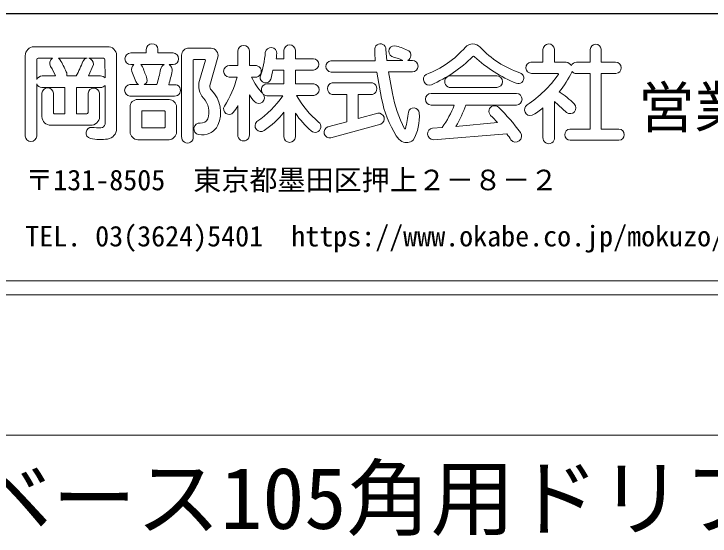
# Model space of a CAD drawing. Units: millimetres at full size, sheet at 1:2; details may follow other scales. Extents: x -630 to 630, y -446 to 446.
# Drawn here: x 345.9 to 494.7, y 308.4 to 420 of the extents above; entities that cross this region are included whole.
import ezdxf
from ezdxf.enums import TextEntityAlignment as Align

# ---------------------------------------------------------------- set-up
doc = ezdxf.new("R2010")
doc.units = ezdxf.units.MM
doc.header["$LTSCALE"] = 2
doc.linetypes.add('USER1', pattern=[1, 0.5, -0.5])
doc.layers.add('0-0_レイヤ14', color=7, linetype='Continuous', lineweight=13)
doc.layers.add('0-1_レイヤ15', color=3, linetype='USER1', lineweight=18)
doc.styles.add('ＭＳ ゴシック', font='')
doc.styles.get('ＭＳ ゴシック').set_extended_font_data('MS Gothic')

msp = doc.modelspace()

# ---------------------------------------------------------------- linework, layer by layer
at = {"layer": '0-0_レイヤ14'}
for p, q in [((365.881, 413.004), (350.2, 413.004)), ((383.291, 412.71), (388.056, 412.714)), ((348.299, 411.06), (348.299, 393.909)), ((367.825, 395.465), (367.825, 411.146)), ((381.736, 393.788), (381.736, 411.155)), ((350.757, 410.23), (350.757, 405.966)), ((354.109, 410.537), (351.064, 410.537)), ((361.553, 410.533), (355.41, 410.533)), ((365.061, 410.537), (361.907, 410.537)), ((365.363, 406.329), (365.359, 410.213)), ((384.198, 410.105), (384.224, 393.81)), ((386.734, 410.252), (384.328, 410.248)), ((385.581, 405.755), (386.851, 410.105)), ((389.512, 410.766), (387.749, 404.675)), ((423.145, 409.98), (413.663, 409.988)), ((431.094, 410.066), (430.1, 410.066)), ((370.849, 409.159), (371.536, 409.159)), ((377.986, 409.159), (372.988, 409.163)), ((379.066, 409.159), (379.921, 409.159)), ((351.902, 406.744), (354.788, 406.744)), ((357.198, 406.744), (359.224, 406.744)), ((371.113, 407.694), (371.973, 405.534)), ((391.911, 406.481), (393.596, 406.481)), ((396.707, 406.481), (397.441, 406.481)), ((439.311, 406.787), (449.117, 406.787)), ((456.534, 407.301), (462.159, 407.288)), ((350.761, 393.909), (350.757, 405.051)), ((372.491, 404.908), (370.672, 404.908)), ((373.757, 404.904), (376.452, 404.921)), ((380.224, 404.882), (379.014, 404.882)), ((422.583, 405.271), (413.943, 405.271)), ((365.376, 404.727), (365.363, 396.415)), ((449.117, 404.282), (439.311, 404.282)), ((351.885, 403.068), (351.885, 398.057)), ((354.347, 398.921), (354.347, 403.068)), ((361.734, 403.068), (361.734, 398.921)), ((364.197, 398.057), (364.197, 403.068)), ((370.677, 402.463), (380.224, 402.463)), ((396.231, 394.169), (396.231, 402.722)), ((399.968, 402.532), (403.381, 402.532)), ((406.319, 402.575), (409.991, 402.575)), ((435.111, 403.025), (453.342, 403.025)), ((372.357, 401.724), (379.053, 401.724)), ((393.778, 400.415), (393.769, 394.169)), ((440.036, 400.519), (435.111, 400.519)), ((453.342, 400.519), (442.499, 400.519)), ((370.715, 394.812), (370.715, 400.083)), ((373.225, 395.776), (373.225, 399.145)), ((373.355, 399.275), (378.064, 399.275)), ((378.193, 399.145), (378.193, 395.776)), ((380.651, 400.083), (380.651, 394.812)), ((403.597, 398.99), (403.597, 393.719)), ((458.992, 399.94), (459.001, 393.607)), ((406.059, 393.719), (406.059, 398.774)), ((353.785, 396.199), (362.253, 396.199)), ((413.641, 393.521), (424.363, 396.437)), ((440.395, 395.974), (449.247, 396.791)), ((378.064, 395.646), (373.355, 395.646)), ((435.414, 395.594), (437.436, 395.767)), ((379.053, 393.084), (372.357, 393.084)), ((451.268, 394.354), (435.543, 393.132)), ((464.842, 393.002), (475.253, 392.998))]:
    msp.add_line(p, q, dxfattribs=at)
at = {"layer": '0-0_レイヤ14', "lineweight": 18}
msp.add_line((-120, 330), (600, 330), dxfattribs=at)
at = {"layer": '0-0_レイヤ14'}
for points in [[(374.176, 412.399), (374.176, 411.665), (370.849, 411.665)], [(379.926, 411.66), (376.681, 411.665), (376.681, 412.442)], [(429.016, 410.066), (425.607, 410.066), (425.435, 412.399)], [(459.001, 412.399), (459.001, 409.677), (456.413, 409.695)], [(463.965, 409.669), (461.463, 409.677), (461.463, 412.442)], [(469.114, 412.395), (469.114, 409.695), (466.172, 409.677)], [(474.51, 409.677), (471.443, 409.677), (471.443, 412.442)], [(393.769, 412.14), (393.769, 408.986), (391.998, 408.986)], [(397.398, 408.986), (396.231, 408.986), (396.231, 412.14)], [(403.597, 412.252), (403.597, 410.438), (401.955, 410.438)], [(409.904, 410.438), (406.059, 410.438), (406.059, 412.252)], [(362.87, 409.228), (361.864, 406.74), (364.417, 406.74)], [(401.221, 408.018), (403.597, 408.018), (403.597, 405.038), (400.055, 405.038)], [(409.991, 405.038), (406.059, 405.038), (406.059, 408.018), (409.904, 408.018)], [(413.684, 407.561), (423.447, 407.561), (424.489, 401.91)], [(426.839, 402.964), (425.953, 407.604), (431.094, 407.604)], [(466.172, 407.258), (469.067, 407.258), (469.067, 395.378), (464.751, 395.4)], [(475.253, 395.395), (471.443, 395.378), (471.443, 407.258), (474.596, 407.258)], [(351.885, 404.277), (356.766, 404.277), (356.766, 398.661), (354.606, 398.661)], [(361.475, 398.661), (359.272, 398.661), (359.272, 404.277), (364.413, 404.277)], [(413.943, 402.809), (417.054, 402.809), (417.054, 396.977), (413.006, 395.879)], [(423.663, 398.791), (419.516, 397.625), (419.516, 402.809), (422.583, 402.809)], [(461.463, 393.607), (461.463, 401.297), (464.055, 398.964)]]:
    msp.add_lwpolyline(points, dxfattribs=at)
for centre, radius, start, end in [((350.252, 411.052), 1.953, 91.52137, 179.76612), ((365.962, 411.142), 1.863, 0.12368, 92.48023), ((375.429, 412.378), 1.254, 2.92254, 179.05298), ((383.269, 411.176), 1.534, 89.19307, 180.80693), ((387.903, 411.082), 1.639, 348.88353, 84.65273), ((395, 412.037), 1.236, 4.76758, 175.23242), ((400.847, 411.58), 1.24, 357.11096, 170.87102), ((404.828, 412.159), 1.235, 4.34541, 175.65459), ((424.222, 412.415), 1.212, 359.26046, 188.73563), ((427.267, 411.967), 1.24, 69.46158, 240.98814), ((423.13, 397.322), 16.456, 64.18811, 73.8649), ((426.872, 426.312), 20.516, 290.42472, 319.24156), ((443.989, 411.435), 2.164, 43.22578, 136.77422), ((460.527, 426.771), 20.39, 222.79891, 251.56918), ((460.233, 412.359), 1.233, 3.84542, 178.16475), ((470.28, 412.347), 1.167, 4.68635, 177.65193), ((370.88, 410.412), 1.253, 91.38273, 268.61727), ((379.853, 410.41), 1.253, 273.11641, 86.68568), ((381.958, 412.891), 17.7, 339.15725, 356.39251), ((384.909, 413.031), 17.243, 351.34973, 354.96472), ((447.679, 412.427), 24.655, 180.45639, 185.69616), ((421.647, 392.647), 18.913, 67.07032, 74.61252), ((429.558, 411.161), 1.222, 296.35428, 52.91184), ((424.052, 430.646), 28.055, 293.31325, 315.22564), ((444.143, 410.7), 0.257, 34.0708, 133.24881), ((464.402, 432.569), 29.56, 227.30276, 247.90212), ((351.064, 410.23), 0.307, 90, 180), ((354.852, 409.444), 1.322, 124.20491, 211.09197), ((354.97, 409.719), 0.925, 34.88437, 61.65661), ((335.396, 398.103), 23.684, 23.707, 30.84886), ((326.988, 423.364), 36.268, 332.7262, 338.10924), ((361.755, 409.319), 1.231, 99.48038, 154.86526), ((361.669, 409.353), 1.208, 354.07315, 78.63102), ((364.981, 410.165), 0.381, 7.26484, 77.96327), ((384.358, 410.09), 0.16, 100.80575, 174.64687), ((386.709, 410.113), 0.141, 356.94656, 79.96086), ((409.874, 409.228), 1.21, 271.4321, 88.5679), ((413.799, 408.776), 1.22, 96.41823, 264.60124), ((431.049, 408.835), 1.232, 272.07864, 87.92136), ((456.564, 408.503), 1.202, 97.21838, 268.56832), ((463.756, 408.134), 1.549, 32.23894, 82.2679), ((466.172, 408.467), 1.211, 89.97852, 155.94325), ((474.512, 408.466), 1.211, 273.99544, 90.09538), ((345.271, 403.002), 10.226, 21.46745, 34.28199), ((372.258, 408.157), 1.235, 125.75073, 202.00164), ((372.085, 408.039), 1.442, 19.83388, 51.24147), ((330.933, 391.119), 45.936, 19.11499, 22.27184), ((339.106, 415.852), 38.913, 343.6861, 348.6012), ((378.555, 407.971), 1.318, 115.60725, 171.69176), ((378.491, 408.058), 1.242, 348.76276, 62.43538), ((391.983, 407.732), 1.254, 89.3346, 266.71553), ((397.51, 407.735), 1.256, 266.87477, 95.10075), ((379.167, 411.418), 22.314, 346.14401, 351.23613), ((351.972, 405.409), 1.337, 93.00974, 155.36251), ((355.82, 407.01), 1.404, 349.08122, 25.99767), ((364.419, 405.45), 1.29, 42.98925, 90.10932), ((339.646, 415.766), 40.845, 344.54586, 348.77564), ((372.954, 411.887), 21.339, 327.12265, 345.32466), ((408.35, 411.83), 12.814, 204.67734, 223.67663), ((399.692, 406.453), 1.201, 173.31008, 341.63231), ((434.676, 406.026), 1.24, 121.32112, 292.70421), ((439.26, 405.534), 1.254, 87.68033, 272.31967), ((449.087, 405.534), 1.253, 271.38273, 88.61727), ((453.72, 406.29), 1.193, 248.41729, 72.41472), ((441.609, 421.683), 25.328, 303.50004, 324.81876), ((462.137, 407.114), 0.175, 351.89287, 82.63993), ((439.7, 421.078), 28.857, 322.15665, 332.03779), ((463.746, 408.126), 1.553, 338.12543, 344.02528), ((466.173, 408.468), 1.21, 219.47297, 269.97158), ((351.915, 405.53), 1.253, 202.49483, 268.61866), ((370.777, 403.686), 1.227, 94.90973, 265.29273), ((373.235, 406.052), 1.365, 202.28042, 236.94095), ((373.272, 405.889), 1.097, 296.18107, 14.36857), ((380.293, 403.673), 1.212, 266.72951, 93.27049), ((389.062, 404.573), 3.676, 161.24678, 223.83895), ((400.047, 403.784), 1.254, 89.64809, 220.04225), ((409.904, 403.806), 1.234, 274.01418, 85.98582), ((414.168, 404.04), 1.252, 100.34023, 259.65977), ((422.199, 404.04), 1.29, 287.34258, 72.65742), ((353.116, 402.972), 1.235, 4.43221, 175.56779), ((362.965, 402.908), 1.242, 7.39703, 172.60297), ((364.427, 405.505), 1.227, 269.34312, 320.66253), ((389.163, 404.652), 1.414, 179.07709, 221.46828), ((383.431, 398.972), 6.658, 335.50528, 45.43515), ((450.183, 384.881), 22.213, 45.69908, 56.36331), ((383.082, 398.987), 4.507, 341.65909, 42.40906), ((404.992, 408.032), 10.244, 211.22143, 221.43223), ((398.207, 402.108), 1.238, 223.67041, 38.68261), ((385.773, 414.611), 21.353, 304.44882, 325.55118), ((398.21, 402.104), 1.238, 44.85856, 45.14144), ((400.045, 403.785), 1.255, 225.99999, 266.48015), ((425.126, 413.337), 21.668, 209.77834, 229.39494), ((448.495, 406.756), 24.491, 191.41254, 211.59033), ((452.608, 407.648), 26.192, 190.30072, 207.67707), ((435.111, 401.772), 1.253, 90, 270), ((453.264, 401.772), 1.255, 273.55173, 86.44827), ((372.322, 400.117), 1.607, 88.76802, 181.23198), ((378.98, 400.054), 1.672, 0.98795, 87.48426), ((375.347, 411.576), 21.546, 324.04593, 328.80419), ((421.758, 407.435), 19.543, 323.3427, 339.27593), ((416.119, 409.972), 28.023, 330.03269, 340.28585), ((448.646, 399.188), 1.207, 45.14508, 226.30537), ((456.296, 399.535), 1.247, 124.54042, 286.97329), ((464.831, 399.912), 1.225, 230.72837, 44.99644), ((354.602, 398.916), 0.255, 179.02046, 270.97954), ((361.432, 398.964), 0.305, 278.1301, 351.8699), ((373.342, 399.158), 0.117, 83.65981, 186.34019), ((378.042, 399.124), 0.153, 8.1301, 81.8699), ((391.892, 399.698), 1.184, 149.27417, 319.21124), ((387.135, 412.339), 21.195, 305.38173, 320.96233), ((409.714, 400.998), 20.623, 344.4876, 354.50943), ((431.379, 398.743), 1.17, 4.69612, 166.07914), ((421.572, 371.201), 40.147, 35.72792, 45.92611), ((452.407, 407.049), 9.691, 296.02849, 312.80824), ((353.768, 398.083), 1.884, 180.78979, 270.5273), ((362.309, 398.086), 1.888, 268.29382, 359.10227), ((385.891, 398.311), 1.646, 263.97953, 333.17799), ((423.812, 411.3), 21.727, 215.2072, 228.54854), ((423.822, 397.557), 1.244, 295.78577, 97.32315), ((422.48, 398.005), 10.1, 330.3075, 4.7337), ((418.158, 368.989), 41.706, 41.80591, 44.68217), ((364.309, 396.717), 1.097, 279.98183, 343.9926), ((385.604, 395.431), 1.248, 84.72871, 257.71855), ((386.166, 397.868), 3.714, 295.60443, 333.52528), ((398.695, 396.083), 1.248, 132.54535, 304.77427), ((410.266, 395.917), 1.23, 227.13435, 51.99077), ((362.489, 394.57), 1.202, 84.77933, 258.66888), ((364.178, 404.938), 9.306, 260.22409, 271.97492), ((365.579, 395.481), 2.247, 278.84977, 359.57859), ((372.552, 394.913), 1.839, 183.14265, 263.91974), ((373.332, 395.753), 0.109, 168.084, 281.916), ((377.973, 395.866), 0.238, 292.38014, 337.61986), ((378.876, 394.851), 1.776, 275.71763, 358.74472), ((386.031, 398.514), 4.358, 260.85203, 293.52324), ((413.427, 394.728), 1.226, 110.07635, 280.06063), ((429.5, 395.538), 0.103, 213.02387, 326.97613), ((435.579, 394.368), 1.237, 97.65917, 268.36641), ((453.147, 393.874), 1.275, 218.54107, 37.14077), ((464.858, 394.203), 1.201, 95.10761, 269.22622), ((475.178, 394.197), 1.201, 273.56412, 86.43588), ((349.53, 393.966), 1.232, 182.61168, 357.38832), ((364.468, 404.079), 10.915, 258.2892, 277.66807), ((382.981, 393.666), 1.251, 174.37383, 6.62086), ((395, 394.086), 1.234, 176.18593, 3.81407), ((404.828, 393.788), 1.233, 183.21323, 356.78677), ((431.554, 396.69), 4.796, 215.17554, 235.64589), ((429.84, 394.725), 2.228, 243.5347, 309.37144), ((445.343, 389.315), 7.778, 28.94873, 40.38095), ((460.232, 393.502), 1.236, 175.14092, 4.85908)]:
    msp.add_arc(centre, radius, start, end, dxfattribs=at)
at = {"layer": '0-1_レイヤ15', "color": 2, "linetype": 'Continuous', "lineweight": 25}
msp.add_line((600, 420), (-600, 420), dxfattribs=at)
at = {"layer": '0-1_レイヤ15', "color": 2, "linetype": 'Continuous'}
for p, q in [((600, 363), (-600, 363)), ((600, 360), (-600, 360))]:
    msp.add_line(p, q, dxfattribs=at)

# ---------------------------------------------------------------- texts
at = {"layer": '0-0_レイヤ14', "style": 'ＭＳ ゴシック'}
for s, height, p in [('営業支援部', 8.798, (479.379, 393)), ('〒131-8505\u3000東京都墨田区押上２－８－２', 4.399, (348.299, 381)), ('TEL. 03(3624)5401\u3000https://www.okabe.co.jp/mokuzo/pitattobase/', 4.399, (348.299, 369)), ('ピタットベース105角用ドリフトピン', 13.2, (264, 306))]:
    msp.add_text(s, height=height, dxfattribs=at).set_placement(p, align=Align.BOTTOM_LEFT)

doc.saveas('drawing.dxf')
